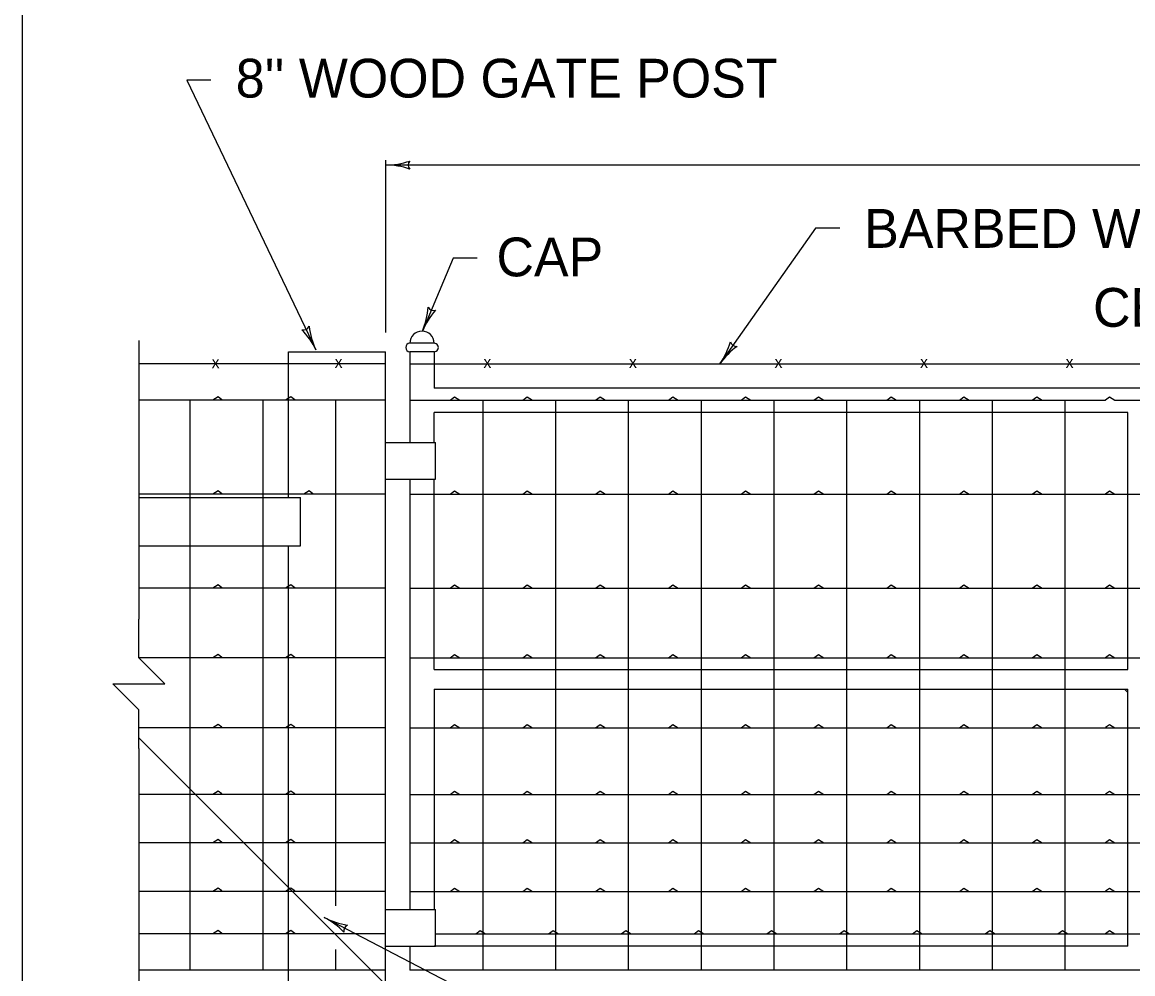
# Model space of a CAD drawing. Extents: x 997.6 to 1036.8, y 998.9 to 1022.9.
# Drawn here: x 1007 to 1012.72, y 1008.92 to 1013.82 of the extents above; entities that cross this region are included whole.
import ezdxf

# ---------------------------------------------------------------- set-up
doc = ezdxf.new("R2010")
doc.units = 0
for name, color, linetype in [('Level 1', 7, 'Continuous'), ('Level 10', 7, 'Continuous'), ('Level 11', 7, 'Continuous')]:
    doc.layers.add(name, color=color, linetype=linetype)

msp = doc.modelspace()

# ---------------------------------------------------------------- linework, layer by layer
at = {"layer": 'Level 1'}
for p, q in [((1007.9724, 1013.5227), (1007.8474, 1013.5227)), ((1007.8474, 1013.5227), (1008.5133, 1012.1318)), ((1008.8714, 1013.1097), (1008.8714, 1012.221)), ((1016.0548, 1013.0844), (1008.8714, 1013.0844)), ((1011.0879, 1012.759), (1010.5943, 1012.0594)), ((1011.2129, 1012.759), (1011.0879, 1012.759)), ((1009.2198, 1012.6053), (1009.0627, 1012.2285)), ((1009.3448, 1012.6053), (1009.2198, 1012.6053)), ((1007.601, 1012.1803), (1007.601, 1010.7438)), ((1009.1228, 1012.1658), (1008.9973, 1012.1658)), ((1008.3714, 1012.1218), (1008.8714, 1012.1218)), ((1008.3714, 1011.3718), (1008.3714, 1012.1218)), ((1008.8714, 1008.797), (1008.8714, 1012.1218)), ((1008.9978, 1012.1219), (1008.9978, 1011.6537)), ((1009.1228, 1012.1219), (1008.9978, 1012.1219)), ((1009.1228, 1012.1219), (1009.1228, 1011.9344)), ((1008.8714, 1012.0594), (1007.601, 1012.0594)), ((1008.9978, 1012.0594), (1016.4978, 1012.0594)), ((1016.3728, 1011.9344), (1009.1228, 1011.9344)), ((1008.8714, 1011.8719), (1007.601, 1011.8719)), ((1007.8643, 1011.8719), (1007.8643, 1010.1844)), ((1008.2393, 1011.8719), (1008.2393, 1010.1844)), ((1008.6143, 1011.8719), (1008.6143, 1010.1844)), ((1008.9978, 1011.8719), (1012.5827, 1011.8719)), ((1009.3728, 1011.8719), (1009.3728, 1008.9344)), ((1009.7478, 1011.8719), (1009.7478, 1008.9344)), ((1010.1228, 1011.8719), (1010.1228, 1008.9344)), ((1010.4978, 1011.8719), (1010.4978, 1008.9344)), ((1010.8728, 1011.8719), (1010.8728, 1008.9344)), ((1011.2478, 1011.8719), (1011.2478, 1008.9344)), ((1011.6228, 1011.8719), (1011.6228, 1008.9344)), ((1011.9978, 1011.8719), (1011.9978, 1008.9344)), ((1012.3728, 1011.8719), (1012.3728, 1010.1844)), ((1012.6301, 1011.8719), (1016.4978, 1011.8719)), ((1009.1228, 1011.6537), (1009.1228, 1011.8094)), ((1012.6971, 1011.8094), (1009.1228, 1011.8094)), ((1012.6971, 1010.4852), (1012.6971, 1011.8094)), ((1008.8714, 1011.6537), (1009.1303, 1011.6537)), ((1009.1303, 1011.4662), (1009.1303, 1011.6537)), ((1008.8714, 1011.4662), (1009.1303, 1011.4662)), ((1008.9978, 1011.4662), (1008.9978, 1009.2469)), ((1009.1228, 1010.4852), (1009.1228, 1011.4662)), ((1008.8714, 1011.3875), (1007.601, 1011.3875)), ((1008.9978, 1011.3875), (1016.4978, 1011.3875)), ((1007.601, 1011.3718), (1008.4339, 1011.3718)), ((1008.4339, 1011.1218), (1008.4339, 1011.3718)), ((1007.601, 1011.1218), (1008.4339, 1011.1218)), ((1008.3714, 1008.7975), (1008.3714, 1011.1218)), ((1008.8714, 1010.9032), (1007.601, 1010.9032)), ((1008.9978, 1010.9032), (1016.4978, 1010.9032)), ((1008.8714, 1010.5438), (1007.601, 1010.5438)), ((1008.9978, 1010.5438), (1016.4978, 1010.5438)), ((1009.1228, 1010.4852), (1012.6971, 1010.4852)), ((1009.1228, 1010.3837), (1009.1228, 1009.2469)), ((1009.1228, 1010.3837), (1012.6971, 1010.3837)), ((1012.6789, 1010.3837), (1012.6971, 1010.3655)), ((1012.6971, 1009.0594), (1012.6971, 1010.3837)), ((1008.8714, 1010.1844), (1007.601, 1010.1844)), ((1007.601, 1010.1323), (1008.869, 1008.8643)), ((1007.8643, 1010.1844), (1007.8643, 1008.9344)), ((1008.2393, 1010.1844), (1008.2393, 1008.9344)), ((1008.6143, 1010.1844), (1008.6143, 1009.2657)), ((1008.9978, 1010.1844), (1016.4978, 1010.1844)), ((1012.3728, 1010.1844), (1012.3728, 1008.9344)), ((1007.601, 1010.0771), (1007.601, 1008.8271)), ((1008.8714, 1009.8407), (1007.601, 1009.8407)), ((1008.9978, 1009.8407), (1016.4978, 1009.8407)), ((1008.8714, 1009.5907), (1007.601, 1009.5907)), ((1008.9978, 1009.5907), (1016.4978, 1009.5907)), ((1008.8714, 1009.3407), (1007.601, 1009.3407)), ((1008.9978, 1009.3407), (1016.4978, 1009.3407)), ((1008.8714, 1009.2469), (1009.1303, 1009.2469)), ((1009.1303, 1009.0594), (1009.1303, 1009.2469)), ((1009.9981, 1008.4557), (1008.5563, 1009.2065)), ((1008.8714, 1009.1219), (1007.601, 1009.1219)), ((1009.1303, 1009.1219), (1016.4978, 1009.1219)), ((1008.8714, 1009.0594), (1009.1303, 1009.0594)), ((1008.9978, 1009.0594), (1008.9978, 1008.9344)), ((1012.6971, 1009.0594), (1009.1228, 1009.0594)), ((1008.6143, 1009.041), (1008.6143, 1008.9344)), ((1008.8714, 1008.9344), (1007.601, 1008.9344)), ((1016.4978, 1008.9344), (1008.9978, 1008.9344))]:
    msp.add_line(p, q, dxfattribs=at)
for points in [[(1008.0294, 1011.8744), (1008.0095, 1011.8893), (1007.982, 1011.8719)], [(1008.4044, 1011.8744), (1008.3845, 1011.8893), (1008.357, 1011.8719)], [(1009.2043, 1011.8719), (1009.2276, 1011.8893), (1009.2551, 1011.8719)], [(1009.5793, 1011.8719), (1009.6026, 1011.8893), (1009.6301, 1011.8719)], [(1009.9543, 1011.8719), (1009.9776, 1011.8893), (1010.0051, 1011.8719)], [(1010.3293, 1011.8719), (1010.3526, 1011.8893), (1010.3801, 1011.8719)], [(1010.7043, 1011.8719), (1010.7276, 1011.8893), (1010.7551, 1011.8719)], [(1011.0793, 1011.8719), (1011.1026, 1011.8893), (1011.1301, 1011.8719)], [(1011.4543, 1011.8719), (1011.4776, 1011.8893), (1011.5051, 1011.8719)], [(1011.8293, 1011.8719), (1011.8526, 1011.8893), (1011.8801, 1011.8719)], [(1012.2043, 1011.8719), (1012.2276, 1011.8893), (1012.2551, 1011.8719)], [(1012.5827, 1011.8744), (1012.6026, 1011.8893), (1012.6301, 1011.8719)], [(1008.0294, 1011.39), (1008.0095, 1011.405), (1007.982, 1011.3875)], [(1008.4982, 1011.39), (1008.4783, 1011.405), (1008.4508, 1011.3875)], [(1009.2043, 1011.3875), (1009.2276, 1011.4049), (1009.2551, 1011.3875)], [(1009.5793, 1011.3875), (1009.6026, 1011.4049), (1009.6301, 1011.3875)], [(1009.9543, 1011.3875), (1009.9776, 1011.4049), (1010.0051, 1011.3875)], [(1010.3293, 1011.3875), (1010.3526, 1011.4049), (1010.3801, 1011.3875)], [(1010.7043, 1011.3875), (1010.7276, 1011.4049), (1010.7551, 1011.3875)], [(1011.0793, 1011.3875), (1011.1026, 1011.4049), (1011.1301, 1011.3875)], [(1011.4543, 1011.3875), (1011.4776, 1011.4049), (1011.5051, 1011.3875)], [(1011.8293, 1011.3875), (1011.8526, 1011.4049), (1011.8801, 1011.3875)], [(1012.2043, 1011.3875), (1012.2276, 1011.4049), (1012.2551, 1011.3875)], [(1012.5827, 1011.39), (1012.6026, 1011.405), (1012.6301, 1011.3875)], [(1008.0294, 1010.9057), (1008.0095, 1010.9206), (1007.982, 1010.9032)], [(1008.4044, 1010.9057), (1008.3845, 1010.9206), (1008.357, 1010.9032)], [(1009.2043, 1010.9032), (1009.2276, 1010.9206), (1009.2551, 1010.9032)], [(1009.5793, 1010.9032), (1009.6026, 1010.9206), (1009.6301, 1010.9032)], [(1009.9543, 1010.9032), (1009.9776, 1010.9206), (1010.0051, 1010.9032)], [(1010.3293, 1010.9032), (1010.3526, 1010.9206), (1010.3801, 1010.9032)], [(1010.7043, 1010.9032), (1010.7276, 1010.9206), (1010.7551, 1010.9032)], [(1011.0793, 1010.9032), (1011.1026, 1010.9206), (1011.1301, 1010.9032)], [(1011.4543, 1010.9032), (1011.4776, 1010.9206), (1011.5051, 1010.9032)], [(1011.8293, 1010.9032), (1011.8526, 1010.9206), (1011.8801, 1010.9032)], [(1012.2043, 1010.9032), (1012.2276, 1010.9206), (1012.2551, 1010.9032)], [(1012.5827, 1010.9057), (1012.6026, 1010.9206), (1012.6301, 1010.9032)], [(1007.601, 1010.0771), (1007.601, 1010.2771), (1007.4677, 1010.4104), (1007.7343, 1010.4104), (1007.601, 1010.5438), (1007.601, 1010.7438)], [(1008.0294, 1010.5463), (1008.0095, 1010.5613), (1007.982, 1010.5438)], [(1008.4044, 1010.5463), (1008.3845, 1010.5613), (1008.357, 1010.5438)], [(1009.2043, 1010.5438), (1009.2276, 1010.5612), (1009.2551, 1010.5438)], [(1009.5793, 1010.5438), (1009.6026, 1010.5612), (1009.6301, 1010.5438)], [(1009.9543, 1010.5438), (1009.9776, 1010.5612), (1010.0051, 1010.5438)], [(1010.3293, 1010.5438), (1010.3526, 1010.5612), (1010.3801, 1010.5438)], [(1010.7043, 1010.5438), (1010.7276, 1010.5612), (1010.7551, 1010.5438)], [(1011.0793, 1010.5438), (1011.1026, 1010.5612), (1011.1301, 1010.5438)], [(1011.4543, 1010.5438), (1011.4776, 1010.5612), (1011.5051, 1010.5438)], [(1011.8293, 1010.5438), (1011.8526, 1010.5612), (1011.8801, 1010.5438)], [(1012.2043, 1010.5438), (1012.2276, 1010.5612), (1012.2551, 1010.5438)], [(1012.5827, 1010.5463), (1012.6026, 1010.5613), (1012.6301, 1010.5438)], [(1008.0294, 1010.1869), (1008.0095, 1010.2018), (1007.982, 1010.1844)], [(1008.4044, 1010.1869), (1008.3845, 1010.2018), (1008.357, 1010.1844)], [(1009.2043, 1010.1844), (1009.2276, 1010.2018), (1009.2551, 1010.1844)], [(1009.5793, 1010.1844), (1009.6026, 1010.2018), (1009.6301, 1010.1844)], [(1009.9543, 1010.1844), (1009.9776, 1010.2018), (1010.0051, 1010.1844)], [(1010.3293, 1010.1844), (1010.3526, 1010.2018), (1010.3801, 1010.1844)], [(1010.7043, 1010.1844), (1010.7276, 1010.2018), (1010.7551, 1010.1844)], [(1011.0793, 1010.1844), (1011.1026, 1010.2018), (1011.1301, 1010.1844)], [(1011.4543, 1010.1844), (1011.4776, 1010.2018), (1011.5051, 1010.1844)], [(1011.8293, 1010.1844), (1011.8526, 1010.2018), (1011.8801, 1010.1844)], [(1012.2043, 1010.1844), (1012.2276, 1010.2018), (1012.2551, 1010.1844)], [(1012.5827, 1010.1869), (1012.6026, 1010.2018), (1012.6301, 1010.1844)], [(1008.0294, 1009.8432), (1008.0095, 1009.8581), (1007.982, 1009.8407)], [(1008.4044, 1009.8432), (1008.3845, 1009.8581), (1008.357, 1009.8407)], [(1009.2043, 1009.8407), (1009.2276, 1009.8581), (1009.2551, 1009.8407)], [(1009.5793, 1009.8407), (1009.6026, 1009.8581), (1009.6301, 1009.8407)], [(1009.9543, 1009.8407), (1009.9776, 1009.8581), (1010.0051, 1009.8407)], [(1010.3293, 1009.8407), (1010.3526, 1009.8581), (1010.3801, 1009.8407)], [(1010.7043, 1009.8407), (1010.7276, 1009.8581), (1010.7551, 1009.8407)], [(1011.0793, 1009.8407), (1011.1026, 1009.8581), (1011.1301, 1009.8407)], [(1011.4543, 1009.8407), (1011.4776, 1009.8581), (1011.5051, 1009.8407)], [(1011.8293, 1009.8407), (1011.8526, 1009.8581), (1011.8801, 1009.8407)], [(1012.2043, 1009.8407), (1012.2276, 1009.8581), (1012.2551, 1009.8407)], [(1012.5827, 1009.8432), (1012.6026, 1009.8581), (1012.6301, 1009.8407)], [(1008.0294, 1009.5932), (1008.0095, 1009.6081), (1007.982, 1009.5907)], [(1008.4044, 1009.5932), (1008.3845, 1009.6081), (1008.357, 1009.5907)], [(1009.2043, 1009.5907), (1009.2276, 1009.6081), (1009.2551, 1009.5907)], [(1009.5793, 1009.5907), (1009.6026, 1009.6081), (1009.6301, 1009.5907)], [(1009.9543, 1009.5907), (1009.9776, 1009.6081), (1010.0051, 1009.5907)], [(1010.3293, 1009.5907), (1010.3526, 1009.6081), (1010.3801, 1009.5907)], [(1010.7043, 1009.5907), (1010.7276, 1009.6081), (1010.7551, 1009.5907)], [(1011.0793, 1009.5907), (1011.1026, 1009.6081), (1011.1301, 1009.5907)], [(1011.4543, 1009.5907), (1011.4776, 1009.6081), (1011.5051, 1009.5907)], [(1011.8293, 1009.5907), (1011.8526, 1009.6081), (1011.8801, 1009.5907)], [(1012.2043, 1009.5907), (1012.2276, 1009.6081), (1012.2551, 1009.5907)], [(1012.5827, 1009.5932), (1012.6026, 1009.6081), (1012.6301, 1009.5907)], [(1008.0294, 1009.3432), (1008.0095, 1009.3581), (1007.982, 1009.3407)], [(1008.4044, 1009.3432), (1008.3845, 1009.3581), (1008.357, 1009.3407)], [(1009.2043, 1009.3407), (1009.2276, 1009.3581), (1009.2551, 1009.3407)], [(1009.5793, 1009.3407), (1009.6026, 1009.3581), (1009.6301, 1009.3407)], [(1009.9543, 1009.3407), (1009.9776, 1009.3581), (1010.0051, 1009.3407)], [(1010.3293, 1009.3407), (1010.3526, 1009.3581), (1010.3801, 1009.3407)], [(1010.7043, 1009.3407), (1010.7276, 1009.3581), (1010.7551, 1009.3407)], [(1011.0793, 1009.3407), (1011.1026, 1009.3581), (1011.1301, 1009.3407)], [(1011.4543, 1009.3407), (1011.4776, 1009.3581), (1011.5051, 1009.3407)], [(1011.8293, 1009.3407), (1011.8526, 1009.3581), (1011.8801, 1009.3407)], [(1012.2043, 1009.3407), (1012.2276, 1009.3581), (1012.2551, 1009.3407)], [(1012.5827, 1009.3432), (1012.6026, 1009.3581), (1012.6301, 1009.3407)], [(1008.0294, 1009.1244), (1008.0095, 1009.1393), (1007.982, 1009.1219)], [(1008.4044, 1009.1244), (1008.3845, 1009.1393), (1008.357, 1009.1219)], [(1009.3368, 1009.1219), (1009.3601, 1009.1393), (1009.3876, 1009.1219)], [(1009.7118, 1009.1219), (1009.7351, 1009.1393), (1009.7626, 1009.1219)], [(1010.0868, 1009.1219), (1010.1101, 1009.1393), (1010.1376, 1009.1219)], [(1010.4618, 1009.1219), (1010.4851, 1009.1393), (1010.5126, 1009.1219)], [(1010.8368, 1009.1219), (1010.8601, 1009.1393), (1010.8876, 1009.1219)], [(1011.2118, 1009.1219), (1011.2351, 1009.1393), (1011.2626, 1009.1219)], [(1011.5868, 1009.1219), (1011.6101, 1009.1393), (1011.6376, 1009.1219)], [(1011.9618, 1009.1219), (1011.9851, 1009.1393), (1012.0126, 1009.1219)], [(1012.3368, 1009.1219), (1012.3601, 1009.1393), (1012.3876, 1009.1219)], [(1012.5827, 1009.1244), (1012.6026, 1009.1393), (1012.6301, 1009.1219)]]:
    msp.add_lwpolyline(points, dxfattribs=at)
for centre, radius, start, end in [((1008.8714, 1013.4754), 0.3909, 270, 288.6688), ((1009.0201, 1013.0844), 0.0313, 138.7746, 220.8913), ((1008.8714, 1013.4754), 0.3909, 269.9878, 270), ((1008.8714, 1012.6935), 0.3909, 71.3472, 89.9939), ((1008.7018, 1012.3789), 0.3909, 337.3666, 356.0354), ((1009.4235, 1012.0781), 0.3909, 138.7138, 157.3605), ((1009.1199, 1012.3657), 0.0313, 206.1412, 288.2579), ((1008.4492, 1012.2659), 0.0313, 254.3579, 336.4746), ((1008.8659, 1012.3006), 0.3909, 186.9304, 205.5772), ((1008.1607, 1011.9629), 0.3909, 25.5833, 44.2521), ((1009.0601, 1012.1658), 0.0628, 0, 180), ((1008.7018, 1012.3789), 0.3909, 337.3544, 337.3666), ((1008.1607, 1011.9629), 0.3909, 25.5711, 25.5833), ((1008.9979, 1012.1439), 0.0219, 90.1451, 269.8549), ((1009.1228, 1012.1439), 0.0219, 269.8549, 90.1451), ((1010.2749, 1012.2848), 0.3909, 324.7955, 343.4643), ((1010.9138, 1011.834), 0.3909, 126.1427, 144.7894), ((1010.6801, 1012.1809), 0.0313, 193.5701, 275.6868), ((1010.2749, 1012.2848), 0.3909, 324.7833, 324.7955), ((1008.7369, 1009.5532), 0.3909, 242.4904, 261.1592), ((1008.7369, 1009.5532), 0.3909, 242.4782, 242.4904), ((1008.3758, 1008.8598), 0.3909, 43.8376, 62.4843), ((1008.6882, 1009.1378), 0.0313, 111.265, 193.3817)]:
    msp.add_arc(centre, radius, start, end, dxfattribs=at)
at = {"layer": 'Level 10'}
msp.add_line((1007, 1021.5), (1007, 1000.5), dxfattribs=at)
at = {"layer": 'Level 11'}
msp.add_lwpolyline([(1007, 1000.5), (1035.5, 1000.5), (1035.5, 1021.5), (1007, 1021.5)], close=True, dxfattribs=at)

# ---------------------------------------------------------------- texts
at = {"layer": 'Level 1'}
for s, height, p in [("8'' WOOD GATE POST", 0.2, (1008.1002, 1013.4321)), ('BARBED WIRE', 0.2, (1011.3386, 1012.6577)), ('CAP', 0.2, (1009.4438, 1012.5107)), ('CENTER LOCKING DEVICE', 0.2, (1012.5178, 1012.2507)), ('x', 0.06, (1007.9763, 1012.0375)), ('x', 0.06, (1008.6103, 1012.039)), ('x', 0.06, (1009.3768, 1012.039)), ('x', 0.06, (1010.1268, 1012.039)), ('x', 0.06, (1010.8768, 1012.039)), ('x', 0.06, (1011.6268, 1012.039)), ('x', 0.06, (1012.3768, 1012.039))]:
    msp.add_text(s, height=height, dxfattribs=at).set_placement(p)

doc.saveas('drawing.dxf')
